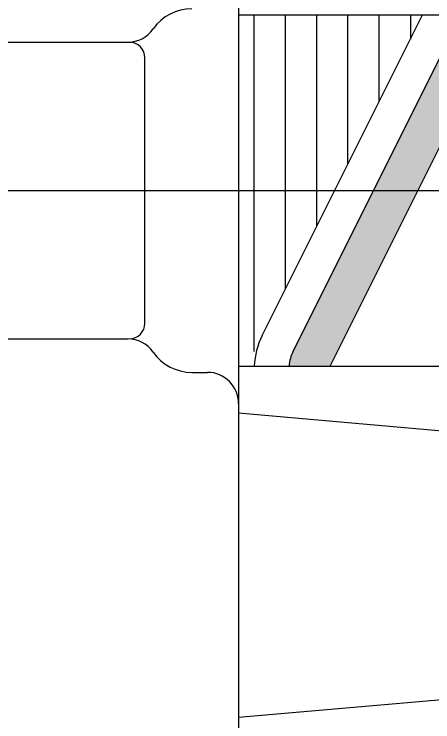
# Model space of a CAD drawing. Extents: x -260 to 40, y -107 to 195.
# Drawn here: x -193.9 to -180.49, y 137.97 to 160.64 of the extents above; entities that cross this region are included whole.
import ezdxf

# ---------------------------------------------------------------- set-up
doc = ezdxf.new("R2010")
doc.units = 0
doc.linetypes.add('CENTER', pattern=[50.8, 31.75, -6.35, 6.35, -6.35])
doc.layers.get('0').update_dxf_attribs({"linetype": 'CONTINUOUS'})
doc.layers.add('CENTER', color=1, linetype='CENTER')

# ---------------------------------------------------------------- blocks, each defined once
blk = doc.blocks.new('*U17')
at = {"color": 7, "linetype": 'CONTINUOUS'}
for points in [[(-184.968, 149.839), (-183.786, 149.364), (-179.58, 160.614)], [(-178.161, 160.614), (-179.58, 160.614), (-183.786, 149.364)], [(-183.786, 149.364), (-184.968, 149.839), (-185.096, 149.364)], [(-185.055, 149.608), (-185.096, 149.364), (-184.968, 149.839)]]:
    blk.add_solid(points, dxfattribs=at)

msp = doc.modelspace()

# ---------------------------------------------------------------- linework, layer by layer
at = {"color": 7, "linetype": 'CONTINUOUS'}
for p, q in [((-186.712, 182.989), (-186.712, 126.989)), ((-186.712, 160.614), (-165.712, 160.614)), ((-186.212, 149.835), (-186.212, 160.614)), ((-185.959, 150.34), (-180.822, 160.614)), ((-185.212, 151.835), (-185.212, 160.614)), ((-184.966, 149.843), (-179.58, 160.614)), ((-184.212, 153.835), (-184.212, 160.614)), ((-183.786, 149.364), (-178.161, 160.614)), ((-183.212, 155.835), (-183.212, 160.614)), ((-182.212, 157.835), (-182.212, 160.614)), ((-181.212, 160.614), (-181.212, 159.835)), ((-198.219, 159.739), (-190.212, 159.739)), ((-189.712, 150.739), (-189.712, 159.239)), ((-198.219, 150.239), (-190.266, 150.239)), ((-188.212, 149.164), (-187.712, 149.164)), ((-186.712, 149.364), (-165.712, 149.364)), ((-186.712, 147.864), (-177.168, 147.029)), ((-186.712, 138.114), (-177.168, 138.949))]:
    msp.add_line(p, q, dxfattribs=at)
for centre, radius, start, end in [((-188.212, 159.314), 1.5, 90, 145.2559), ((-190.266, 160.739), 1, 270, 325.2559), ((-190.212, 159.239), 0.5, 0, 90), ((-190.212, 150.739), 0.5, 270, 0), ((-183.83, 149.276), 2.381, 153.435, 177.8715), ((-190.266, 149.239), 1, 34.7441, 90), ((-188.212, 150.664), 1.5, 214.7441, 270), ((-183.83, 149.276), 1.27, 153.435, 176.0065), ((-187.712, 148.164), 1, 0, 90)]:
    msp.add_arc(centre, radius, start, end, dxfattribs=at)
at = {"layer": 'CENTER', "color": 1, "linetype": 'CENTER'}
msp.add_line((-259.712, 154.989), (-92.712, 154.989), dxfattribs=at)

# ---------------------------------------------------------------- block references
at = {"color": 7, "linetype": 'CONTINUOUS'}
msp.add_blockref('*U17', (0, 0), dxfattribs=at)

doc.saveas('drawing.dxf')
